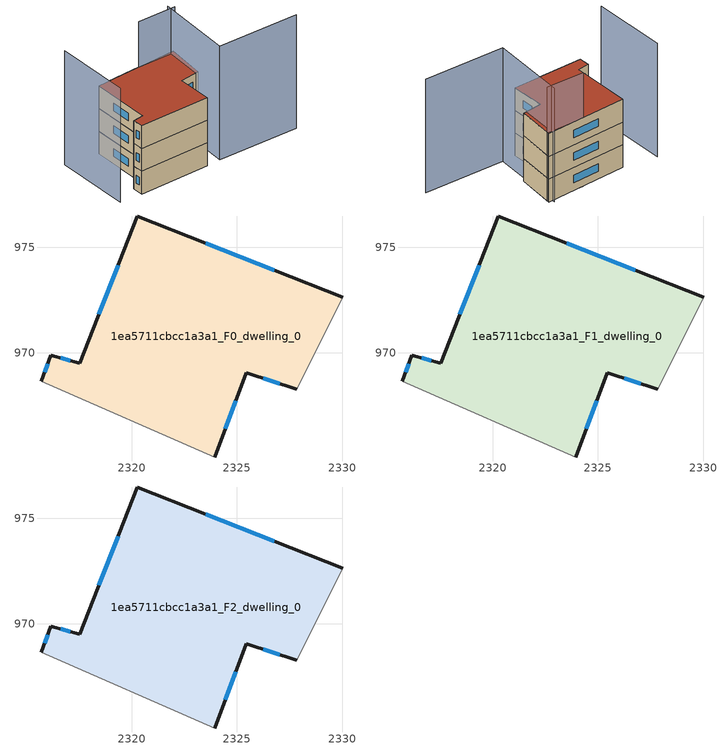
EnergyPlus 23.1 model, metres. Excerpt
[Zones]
1ea5711cbcc1a3a1_F0_dwelling_0
 floor ground (EU_floor_Construction): 2330.02,972.63 2327.83,968.27 2325.45,969.05 2323.95,965.05 2315.71,968.65 2316.17,969.89 2317.53,969.5 2320.27,976.49 z0
 wall outside (EU_wall_Construction): 2330.02,972.63 2320.27,976.49 2317.53,969.5 2316.17,969.89 2315.71,968.65 / 2323.95,965.05 2325.45,969.05 2327.83,968.27 z0:3
 wall adiabatic (EU_wall_Construction): 2327.83,968.27 2330.02,972.63 / 2315.71,968.65 2323.95,965.05 z0:3
 window (EU_Window_Construction): 2326.77,973.92 2323.52,975.21 / 2326.25,968.79 2327.04,968.53 / 2324.45,966.39 2324.95,967.72 / 2316.02,969.48 2315.87,969.07 / 2317.08,969.63 2316.63,969.76 / 2319.36,974.16 2318.45,971.83 z1:2
1ea5711cbcc1a3a1_F1_dwelling_0
 floor to 1ea5711cbcc1a3a1_F0_dwelling_0 (EU_floor_Construction): 2330.02,972.63 2327.83,968.27 2325.45,969.05 2323.95,965.05 2315.71,968.65 2316.17,969.89 2317.53,969.5 2320.27,976.49 z3
 wall outside (EU_wall_Construction): 2330.02,972.63 2320.27,976.49 2317.53,969.5 2316.17,969.89 2315.71,968.65 / 2323.95,965.05 2325.45,969.05 2327.83,968.27 z3:6
 wall adiabatic (EU_wall_Construction): 2327.83,968.27 2330.02,972.63 / 2315.71,968.65 2323.95,965.05 z3:6
 window (EU_Window_Construction): 2326.77,973.92 2323.52,975.21 / 2326.25,968.79 2327.04,968.53 / 2324.45,966.39 2324.95,967.72 / 2316.02,969.48 2315.87,969.07 / 2317.08,969.63 2316.63,969.76 / 2319.36,974.16 2318.45,971.83 z4:5
1ea5711cbcc1a3a1_F2_dwelling_0
 floor to 1ea5711cbcc1a3a1_F1_dwelling_0 (EU_floor_Construction): 2330.02,972.63 2327.83,968.27 2325.45,969.05 2323.95,965.05 2315.71,968.65 2316.17,969.89 2317.53,969.5 2320.27,976.49 z6
 wall outside (EU_wall_Construction): 2330.02,972.63 2320.27,976.49 2317.53,969.5 2316.17,969.89 2315.71,968.65 / 2323.95,965.05 2325.45,969.05 2327.83,968.27 z6:9
 wall adiabatic (EU_wall_Construction): 2327.83,968.27 2330.02,972.63 / 2315.71,968.65 2323.95,965.05 z6:9
 window (EU_Window_Construction): 2326.77,973.92 2323.52,975.21 / 2326.25,968.79 2327.04,968.53 / 2324.45,966.39 2324.95,967.72 / 2316.02,969.48 2315.87,969.07 / 2317.08,969.63 2316.63,969.76 / 2319.36,974.16 2318.45,971.83 z7:8
 roof outside (EU_roof_Construction): 2327.83,968.27 2330.02,972.63 2320.27,976.49 2317.53,969.5 2316.17,969.89 2315.71,968.65 2323.95,965.05 2325.45,969.05 z9
shading: 2334.93,960 2325.57,964.41 / 2325.57,964.41 2329.67,973.1 / 2329.9,972.37 2325.52,974.41 / 2316.65,978.77 2313.25,969.96 z0:15
[Building]
EU S2 Campaign: North Axis=0; Terrain=City; Solar Distribution=FullExterior
[Site:Location]
Bologna: Latitude=44.5; Longitude=11.25; Time Zone=1; Elevation=37
[SizingPeriod:WeatherFileDays]
AnnualSizingPeriod: Begin Month=1; Begin Day of Month=1; End Month=12; End Day of Month=31; Day of Week for Start Day=Monday; Use Weather File Daylight Saving Period=No; Use Weather File Rain and Snow Indicators=No
[MATERIAL]
EU_InternalMass_Material: Roughness=MediumRough; Thickness=0.1; Conductivity=1; Density=1800; Specific Heat=900; Thermal Absorptance=0.9; Solar Absorptance=0.7; Visible Absorptance=0.7
[MATERIAL:NOMASS] Roughness=MediumRough; Thermal Absorptance=0.9; Solar Absorptance=0.7; Visible Absorptance=0.7
Name | Thermal Resistance
EU_wall_NoMass | 0.937881
EU_roof_NoMass | 0.548572
EU_floor_NoMass | 0.71348
[WINDOWMATERIAL:SIMPLEGLAZINGSYSTEM]
EU_Window_SimpleGlazing: UFactor=4.25633; Solar Heat Gain Coefficient=0.85; Visible Transmittance=0.85
[CONSTRUCTION]
EU_wall_Construction: EU_wall_NoMass
EU_roof_Construction: EU_roof_NoMass
EU_floor_Construction: EU_floor_NoMass
EU_Window_Construction: EU_Window_SimpleGlazing
EU_InternalMass_Construction: EU_InternalMass_Material
[ZONE] Type=1; Multiplier=1; Ceiling Height=autocalculate; Volume=253.469; Floor Area=autocalculate; Part of Total Floor Area=Yes
1ea5711cbcc1a3a1_F0_dwelling_0; 1ea5711cbcc1a3a1_F1_dwelling_0; 1ea5711cbcc1a3a1_F2_dwelling_0
[INTERNALMASS] Construction=EU_InternalMass_Construction; Surface Area=84.4889
Name | Zone or ZoneList
1ea5711cbcc1a3a1_F0_dwelling_0_EU_InternalMass | 1ea5711cbcc1a3a1_F0_dwelling_0
1ea5711cbcc1a3a1_F1_dwelling_0_EU_InternalMass | 1ea5711cbcc1a3a1_F1_dwelling_0
1ea5711cbcc1a3a1_F2_dwelling_0_EU_InternalMass | 1ea5711cbcc1a3a1_F2_dwelling_0
[OTHEREQUIPMENT] Fuel Type=Electricity; Design Level Calculation Method=Watts/Area; Power per Zone Floor Area=1; Fraction Latent=0; Fraction Radiant=0; Fraction Lost=0; Carbon Dioxide Generation Rate=0; EndUse Subcategory=EU_Step8_InternalGains
Name | Zone or ZoneList or Space or SpaceList | Schedule
EU_Step8_InternalGain_1ea5711cbcc1a3a1_F0_dwelling_0_f000 | 1ea5711cbcc1a3a1_F0_dwelling_0 | EU_Step8_GainSchedule_1ea5711cbcc1a3a1_F0_dwelling_0_f000
EU_Step8_InternalGain_1ea5711cbcc1a3a1_F1_dwelling_0_f000 | 1ea5711cbcc1a3a1_F1_dwelling_0 | EU_Step8_GainSchedule_1ea5711cbcc1a3a1_F1_dwelling_0_f000
EU_Step8_InternalGain_1ea5711cbcc1a3a1_F2_dwelling_0_f000 | 1ea5711cbcc1a3a1_F2_dwelling_0 | EU_Step8_GainSchedule_1ea5711cbcc1a3a1_F2_dwelling_0_f000
[ZONEVENTILATION:DESIGNFLOWRATE] Schedule=EU_AlwaysOn; Design Flow Rate Calculation Method=AirChanges/Hour; Air Changes per Hour=0.687892; Ventilation Type=Natural; Fan Pressure Rise=0; Fan Total Efficiency=1; Constant Term Coefficient=1; Temperature Term Coefficient=0; Velocity Term Coefficient=0; Velocity Squared Term Coefficient=0; Minimum Indoor Temperature=-100; Maximum Indoor Temperature=100; Delta Temperature=-100; Minimum Outdoor Temperature=-100; Maximum Outdoor Temperature=100; Maximum Wind Speed=40
Name | Zone or ZoneList or Space or SpaceList
EU_ConstantAir_1ea5711cbcc1a3a1_F0_dwelling_0 | 1ea5711cbcc1a3a1_F0_dwelling_0
EU_ConstantAir_1ea5711cbcc1a3a1_F1_dwelling_0 | 1ea5711cbcc1a3a1_F1_dwelling_0
EU_ConstantAir_1ea5711cbcc1a3a1_F2_dwelling_0 | 1ea5711cbcc1a3a1_F2_dwelling_0
[HVACTEMPLATE:THERMOSTAT] Constant Heating Setpoint=20; Constant Cooling Setpoint=50
EU_HeatOnly_1ea5711cbcc1a3a1_F0_dwelling_0; EU_HeatOnly_1ea5711cbcc1a3a1_F1_dwelling_0; EU_HeatOnly_1ea5711cbcc1a3a1_F2_dwelling_0
[HVACTEMPLATE:ZONE:IDEALLOADSAIRSYSTEM] System Availability Schedule=EU_AlwaysOn; Maximum Heating Supply Air Temperature=50; Minimum Cooling Supply Air Temperature=13; Maximum Heating Supply Air Humidity Ratio=0.0156; Minimum Cooling Supply Air Humidity Ratio=0.0077; Heating Limit=NoLimit; Cooling Limit=NoLimit; Heating Availability Schedule=EU_AlwaysOn; Cooling Availability Schedule=EU_CoolingOff; Dehumidification Control Type=ConstantSensibleHeatRatio; Cooling Sensible Heat Ratio=0.7; Dehumidification Setpoint=60; Humidification Control Type=None; Humidification Setpoint=30; Outdoor Air Method=None; Outdoor Air Flow Rate per Person=0.00944; Outdoor Air Flow Rate per Zone Floor Area=0; Outdoor Air Flow Rate per Zone=0; Demand Controlled Ventilation Type=None; Outdoor Air Economizer Type=NoEconomizer; Heat Recovery Type=None; Sensible Heat Recovery Effectiveness=0.7; Latent Heat Recovery Effectiveness=0.65
Name | Template Thermostat
1ea5711cbcc1a3a1_F0_dwelling_0 | EU_HeatOnly_1ea5711cbcc1a3a1_F0_dwelling_0
1ea5711cbcc1a3a1_F1_dwelling_0 | EU_HeatOnly_1ea5711cbcc1a3a1_F1_dwelling_0
1ea5711cbcc1a3a1_F2_dwelling_0 | EU_HeatOnly_1ea5711cbcc1a3a1_F2_dwelling_0
[SIZING:ZONE] Zone Cooling Design Supply Air Temperature Input Method=SupplyAirTemperature; Zone Cooling Design Supply Air Temperature=13; Zone Heating Design Supply Air Temperature Input Method=SupplyAirTemperature; Zone Heating Design Supply Air Temperature=50; Zone Cooling Design Supply Air Humidity Ratio=0.008; Zone Heating Design Supply Air Humidity Ratio=0.008; Cooling Design Air Flow Method=DesignDay; Cooling Design Air Flow Rate=0; Cooling Minimum Air Flow per Zone Floor Area=0.000762; Cooling Minimum Air Flow=0; Cooling Minimum Air Flow Fraction=0.2; Heating Design Air Flow Method=DesignDay; Heating Design Air Flow Rate=0; Heating Maximum Air Flow per Zone Floor Area=0.002032; Heating Maximum Air Flow=0.141576; Heating Maximum Air Flow Fraction=0.3; Account for Dedicated Outdoor Air System=No; Dedicated Outdoor Air System Control Strategy=NeutralSupplyAir; Dedicated Outdoor Air Low Setpoint Temperature for Design=autosize; Dedicated Outdoor Air High Setpoint Temperature for Design=autosize; Zone Load Sizing Method=Sensible Load Only No Latent Load; Zone Latent Cooling Design Supply Air Humidity Ratio Input Method=HumidityRatioDifference; Zone Cooling Design Supply Air Humidity Ratio Difference=0.005; Zone Latent Heating Design Supply Air Humidity Ratio Input Method=HumidityRatioDifference; Zone Humidification Design Supply Air Humidity Ratio Difference=0.005
1ea5711cbcc1a3a1_F0_dwelling_0; 1ea5711cbcc1a3a1_F1_dwelling_0; 1ea5711cbcc1a3a1_F2_dwelling_0
[SCHEDULE:CONSTANT]
Name | Hourly Value
EU_AlwaysOn | 1
EU_CoolingOff | 0
[SCHEDULE:FILE] Column Number=1; Rows to Skip at Top=0; Number of Hours of Data=8760; Column Separator=Comma; Interpolate to Timestep=No; Minutes per Item=60; Adjust Schedule for Daylight Savings=Yes
Name | File
EU_Step8_GainSchedule_1ea5711cbcc1a3a1_F0_dwelling_0_f000 | ../../schedules/1ea5711cbcc1a3a1/1ea5711cbcc1a3a1_F0_dwelling_0_f000_gain.csv
EU_Step8_GainSchedule_1ea5711cbcc1a3a1_F1_dwelling_0_f000 | ../../schedules/1ea5711cbcc1a3a1/1ea5711cbcc1a3a1_F1_dwelling_0_f000_gain.csv
EU_Step8_GainSchedule_1ea5711cbcc1a3a1_F2_dwelling_0_f000 | ../../schedules/1ea5711cbcc1a3a1/1ea5711cbcc1a3a1_F2_dwelling_0_f000_gain.csv
